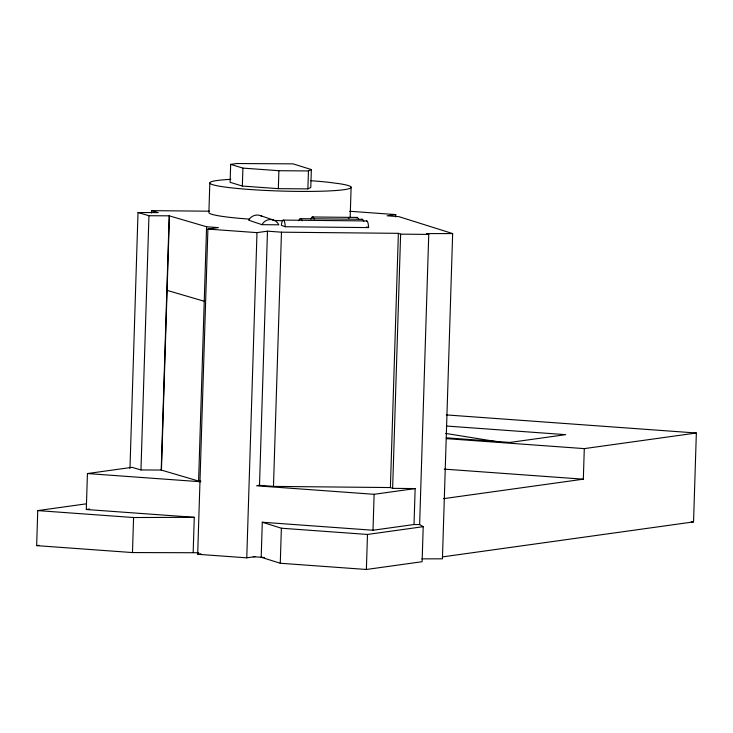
<?xml version="1.0" encoding="UTF-8"?>
<svg xmlns="http://www.w3.org/2000/svg" width="733" height="733" viewBox="0 0 733 733"><rect width="100%" height="100%" fill="white"/><g stroke="black" fill="none" stroke-linecap="round" stroke-linejoin="round"><path stroke-width="1.1" d="M198.68 552.746L132.481 552.563L36.65 545.627L37.75 510.599L86.43 503.818M193.173 552.343L194.272 517.315L86.302 509.508L87.438 473.555L132.032 467.342L140.965 469.954L161.205 470.045L198.295 480.967L200.741 481.141M129.97 468.424L138.015 212.533L158.255 212.616L151.52 210.646L151.447 212.927M132.481 552.563L133.58 517.535L37.75 510.599M140.965 469.954L148.955 215.731L138.015 212.533M161.205 470.045L169.195 215.823L148.955 215.731M161.443 470.11L169.433 215.887M198.597 480.985L206.587 226.763L169.195 215.823M255.166 556.659L246.764 557.831L197.681 554.285L207.906 229.081L218.397 227.624L206.587 226.763M209.812 183.113L208.887 212.698A70.725 5.919 1.8 0 0 249.367 219.112M230.666 164.366L230.107 182.315L242.348 186.054L278.338 188.656L307.887 188.894L310.783 187.501L311.351 169.561L293.053 163.862L236.741 163.523L230.666 164.366L242.916 168.104L278.897 170.707L308.456 170.954L311.351 169.561M242.348 186.054L242.916 168.104M246.764 557.831L256.99 232.636L267.481 231.17L281.472 232.187L398.376 233.332L400.621 234.139L428.75 234.413L419.633 524.581L423.207 526.679L422.107 561.716L366.381 569.477L280.272 563.256L261.195 557.263L262.295 522.235L372.996 530.243L414.017 524.526L419.633 524.581M259.491 485.622L267.481 231.17M278.338 188.656L278.897 170.707M273.473 486.639L281.472 232.187M280.272 563.256L281.371 528.218L262.295 522.235M307.887 188.894L308.456 170.954M351.125 187.117L350.191 216.702A70.725 5.919 1.8 0 1 348.404 218.187M366.381 569.477L367.48 534.449L423.207 526.679M372.996 530.243L374.123 494.299L415.144 488.581L414.017 524.526M395.683 216.876L395.756 214.595L349.659 211.26M415.144 488.581L392.631 488.352L390.387 487.555L398.376 233.332M392.631 488.352L400.621 234.139M421.869 558.858L442.42 558.821L452.655 233.57L398.871 216.647L387.143 215.795L395.756 214.595M443.593 498.651L583.331 479.18L584.293 448.614L696.35 433.001L693.555 521.896L442.915 556.833M452.655 233.57L426.505 233.607L428.75 234.413M86.302 509.508L89.655 509.041M36.65 545.627L38.913 545.315M197.681 554.285L200.943 553.827M133.58 517.535L194.272 517.315M261.928 224.665L278.842 224.811A9.969 9.575 -71.3 0 0 261.928 224.665L248.652 220.175A9.969 9.575 -71.3 0 1 262.157 216.473M151.52 210.646L209.537 211.205M312.313 216.977L357.301 217.444M300.237 218.663L362.368 219.304M366.418 220.981A8.439 2.062 -89.4 0 1 368.617 227.597L285.256 226.735L281.353 225.297A8.439 2.062 -89.4 0 1 283.497 220.092L366.848 220.954M390.387 487.555L274.005 486.41L258.144 485.264M207.906 229.081L256.99 232.636M446.36 414.915L696.35 433.001M446.37 426.029L565.72 434.66L509.976 442.43L446.324 437.821M446.342 438.636L584.293 448.614M444.244 469.12L583.331 479.18M87.438 473.555L200.723 481.755M256.587 485.796L374.123 494.299M691.274 521.731L693.555 521.896M281.371 528.218L367.48 534.449M253.206 556.686L264.613 557.511M445.664 433.432L496.397 441.578M498.651 441.935L500.905 442.301M167.087 290.378L204.241 301.254M260.627 215.694L273.904 220.184M366.665 226.873L368.617 227.597M230.785 179.347A70.725 5.919 1.8 0 0 226.644 187.272A70.725 5.919 1.8 0 0 322.199 191.194A70.725 5.919 1.8 0 0 340.46 183.855L328.732 182.297A70.725 5.919 1.8 0 0 310.636 180.703M281.93 220.697A70.725 5.919 1.8 0 1 273.235 220.404M283.497 220.092A8.439 2.062 -89.4 0 1 285.256 226.735M361.351 219.653A12.195 2.969 -89.4 0 1 363.77 221.421M356.275 217.793A12.195 2.969 -89.4 0 1 358.703 219.561M298.78 220.752A12.195 2.969 -89.4 0 1 302.152 220.789M310.856 219.066A12.195 2.969 -89.4 0 1 314.228 219.103"/></g></svg>
